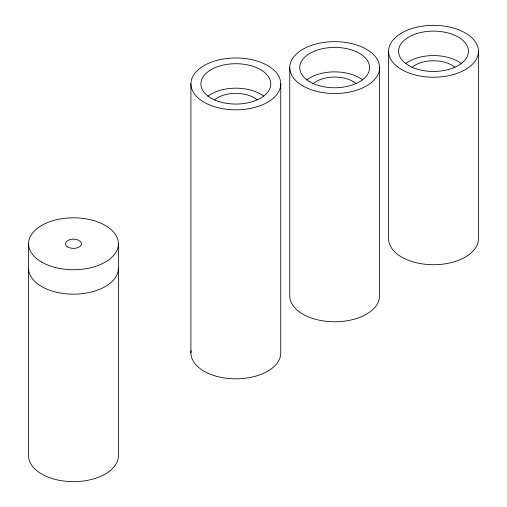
<?xml version="1.0" encoding="UTF-8"?>
<svg xmlns="http://www.w3.org/2000/svg" width="507" height="507" viewBox="0 0 507 507"><rect width="100%" height="100%" fill="white"/><g stroke="black" fill="none" stroke-linecap="round" stroke-linejoin="round"><path stroke-width="0.76" d="M478.437 51.289L478.437 238.772A44.927 25.939 0 0 1 433.51 264.711A44.927 25.939 0 0 1 388.584 238.772L388.584 51.289M379.604 67.589L379.604 295.835A44.927 25.939 0 0 1 334.677 321.774A44.927 25.939 0 0 1 289.75 295.835L289.75 67.589M280.77 83.889A44.927 25.939 0 0 1 213.384 106.356A44.927 25.939 0 0 1 213.384 61.429A44.927 25.939 0 0 1 280.77 83.889L280.77 352.897A44.927 25.939 0 0 1 233.892 378.811A44.927 25.939 0 0 1 191.088 350.641M190.917 83.889L190.917 352.897M118.416 243.772L118.416 455.711A44.927 25.939 0 0 1 73.49 481.65A44.927 25.939 0 0 1 28.563 455.711L28.563 243.772M214.391 99.911A25.958 14.988 0 0 1 257.296 99.911M207.813 96.305A34.945 20.172 0 0 1 263.874 96.305M306.646 79.998A34.945 20.172 0 0 1 362.708 79.998M312.692 84.073A25.958 14.988 0 0 1 356.129 83.604M405.48 63.698A34.945 20.172 0 0 1 461.541 63.698M412.058 67.304A25.958 14.988 0 0 1 454.956 67.304M118.416 268.228A44.927 25.939 0 0 1 73.49 294.161A44.927 25.939 0 0 1 28.563 268.228M218.371 101.362A34.945 20.172 0 0 0 270.789 83.889A34.945 20.172 0 0 0 218.371 66.423A34.945 20.172 0 0 0 218.371 101.362M309.967 81.855A34.945 20.172 0 0 0 368.431 72.812A34.945 20.172 0 0 0 325.633 48.102A34.945 20.172 0 0 0 309.967 81.855M302.907 85.93A44.927 25.939 0 0 0 378.07 74.301A44.927 25.939 0 0 0 323.048 42.537A44.927 25.939 0 0 0 302.907 85.93M408.8 65.555A34.945 20.172 0 0 0 467.258 56.511A34.945 20.172 0 0 0 424.467 31.802A34.945 20.172 0 0 0 408.8 65.555M401.74 69.63A44.927 25.939 0 0 0 476.903 58.001A44.927 25.939 0 0 0 421.881 26.231A44.927 25.939 0 0 0 401.74 69.63M41.726 262.113A44.927 25.939 0 0 0 116.889 250.483A44.927 25.939 0 0 0 61.867 218.713A44.927 25.939 0 0 0 41.726 262.113M67.843 247.029A7.985 4.614 0 0 0 81.209 244.963A7.985 4.614 0 0 0 71.424 239.317A7.985 4.614 0 0 0 67.843 247.029"/></g></svg>
